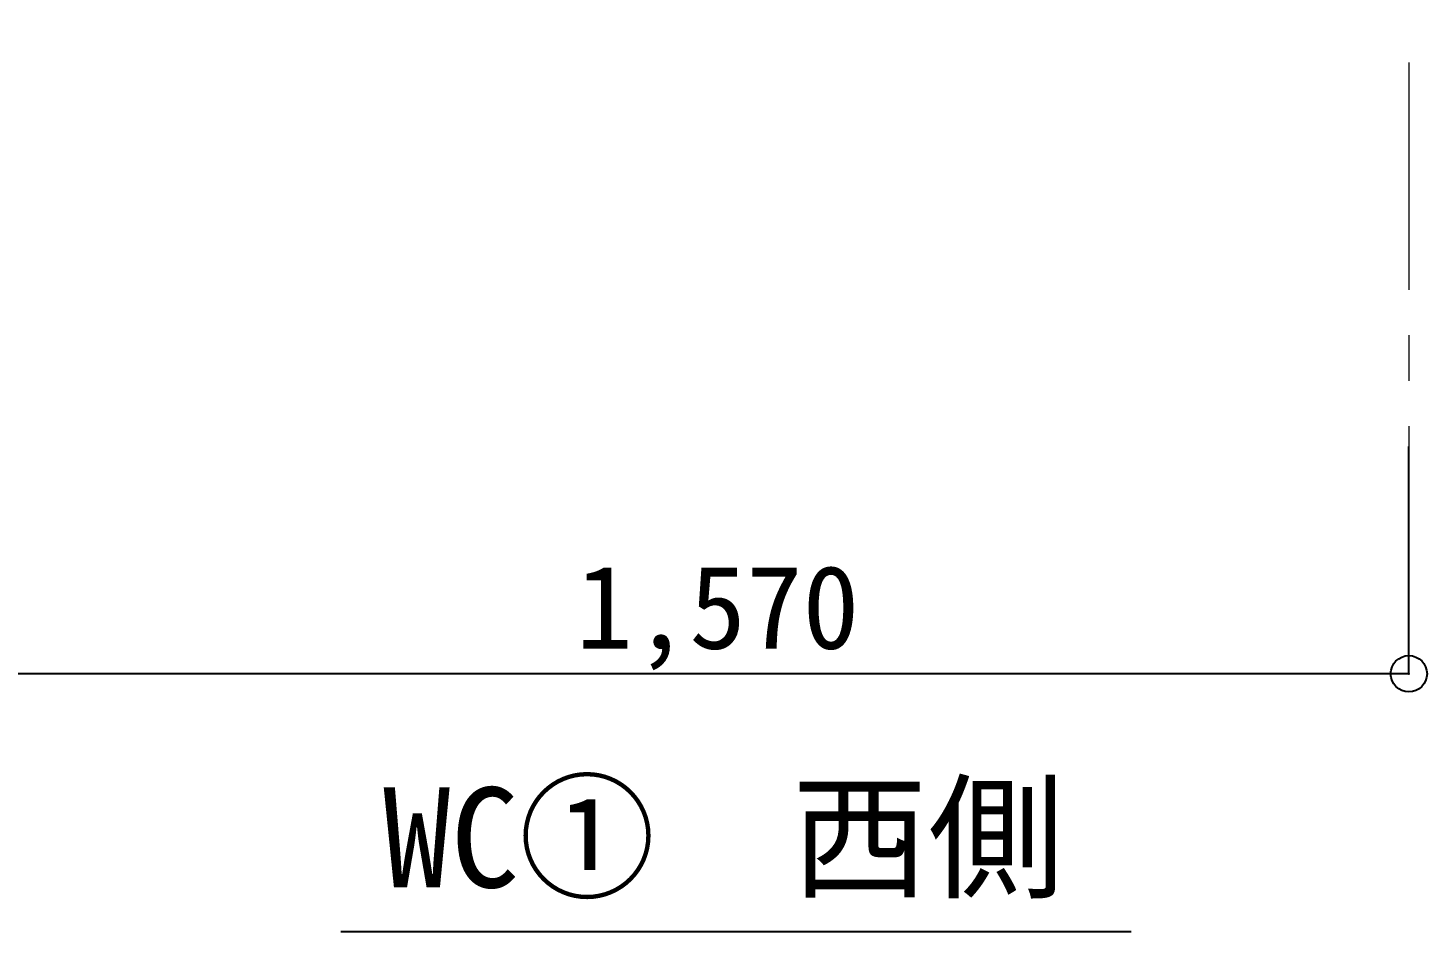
# Model space of a CAD drawing. Units: millimetres at full size, sheet at 1:50. Extents: x -31113 to 29332, y -20209 to 31249.
# Drawn here: x -2847 to -1308, y -2131 to -1137 of the extents above; entities that cross this region are included whole.
import ezdxf
from ezdxf.enums import TextEntityAlignment as Align

# ---------------------------------------------------------------- set-up
doc = ezdxf.new("R2010")
doc.units = ezdxf.units.MM
doc.header["$LTSCALE"] = 50
doc.header["$PDMODE"] = 32
doc.header["$PDSIZE"] = 40
doc.linetypes.add('CHAIN1', pattern=[8, 5, -1, 1, -1])
for name, color, linetype, lineweight in [('B-1_通り芯・通り番号', 1, 'CHAIN1', 18), ('B-A_文字', 7, 'Continuous', 25), ('B-F_寸法・方位', 7, 'Continuous', 25)]:
    doc.layers.add(name, color=color, linetype=linetype, lineweight=lineweight)
doc.styles.add('ＭＳ ゴシック', font='')
doc.styles.get('ＭＳ ゴシック').set_extended_font_data('MS Gothic')

msp = doc.modelspace()

# ---------------------------------------------------------------- linework, layer by layer
at = {"layer": 'B-1_通り芯・通り番号'}
msp.add_line((-1327.6, 1625.37), (-1327.6, -1846.71), dxfattribs=at)
at = {"layer": 'B-F_寸法・方位'}
for p, q in [((-1327.6, -1846.71), (-1327.6, -1596.71)), ((-1327.6, -1846.71), (-2897.6, -1846.71)), ((-1633.16, -2130.56), (-2502.36, -2130.56))]:
    msp.add_line(p, q, dxfattribs=at)
msp.add_point((-1327.6, -1846.71), dxfattribs=at)

# ---------------------------------------------------------------- texts
at = {"layer": 'B-A_文字', "style": 'ＭＳ ゴシック'}
msp.add_text('WC①\u3000西側', height=110, dxfattribs=at).set_placement((-2456.34, -2114.59), align=Align.BOTTOM_LEFT)
at = {"layer": 'B-F_寸法・方位', "style": 'ＭＳ ゴシック'}
msp.add_text('1,570', height=91.64, dxfattribs=at).set_placement((-2243.85, -1846.71), align=Align.BOTTOM_LEFT)

doc.saveas('drawing.dxf')
